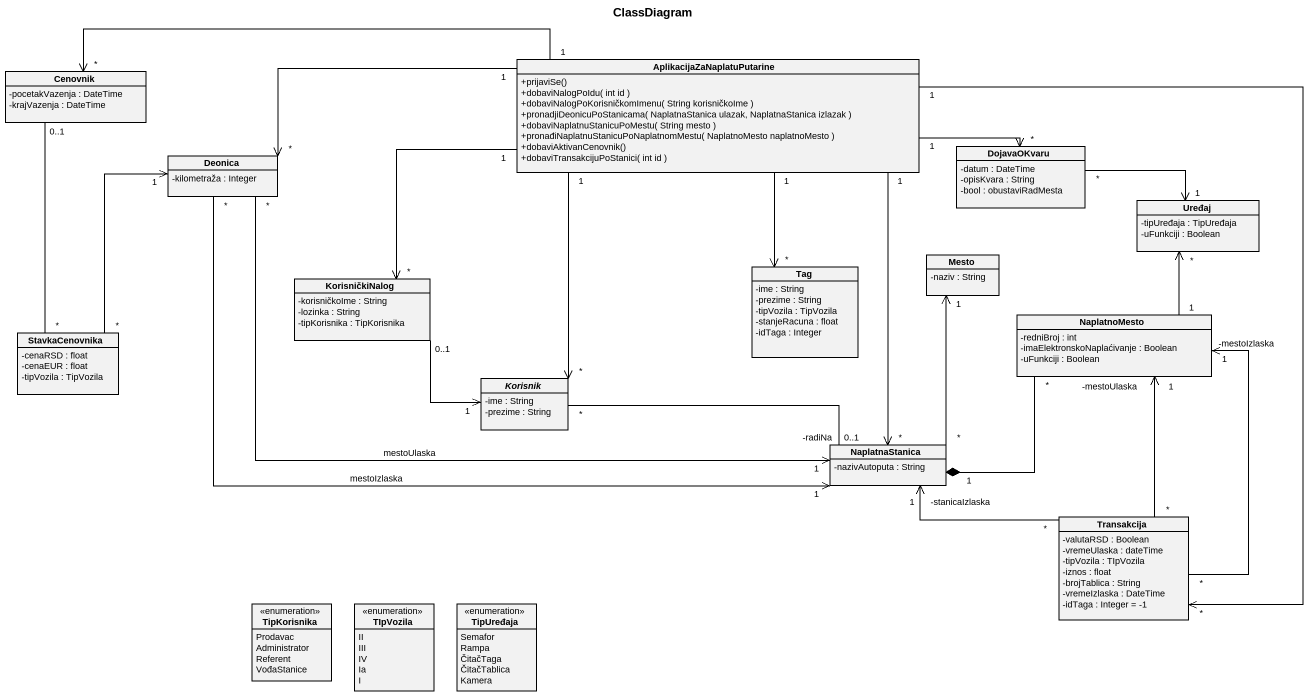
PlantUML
@startuml
title ClassDiagram
hide circle
hide empty members
skinparam classAttributeIconSize 0
class Cenovnik {
  -pocetakVazenja : DateTime
  -krajVazenja : DateTime
}
class AplikacijaZaNaplatuPutarine {
  +prijaviSe()
  +dobaviNalogPoIdu( int id )
  +dobaviNalogPoKorisničkomImenu( String korisničkoIme )
  +pronadjiDeonicuPoStanicama( NaplatnaStanica ulazak, NaplatnaStanica izlazak )
  +dobaviNaplatnuStanicuPoMestu( String mesto )
  +pronađiNaplatnuStanicuPoNaplatnomMestu( NaplatnoMesto naplatnoMesto )
  +dobaviAktivanCenovnik()
  +dobaviTransakcijuPoStanici( int id )
}
class Deonica {
  -kilometraža : Integer
}
class DojavaOKvaru {
  -datum : DateTime
  -opisKvara : String
  -bool : obustaviRadMesta
}
class Uređaj {
  -tipUređaja : TipUređaja
  -uFunkciji : Boolean
}
class KorisničkiNalog {
  -korisničkoIme : String
  -lozinka : String
  -tipKorisnika : TipKorisnika
}
class Tag {
  -ime : String
  -prezime : String
  -tipVozila : TipVozila
  -stanjeRacuna : float
  -idTaga : Integer
}
class Mesto {
  -naziv : String
}
class NaplatnoMesto {
  -redniBroj : int
  -imaElektronskoNaplaćivanje : Boolean
  -uFunkciji : Boolean
}
class StavkaCenovnika {
  -cenaRSD : float
  -cenaEUR : float
  -tipVozila : TipVozila
}
abstract class Korisnik {
  -ime : String
  -prezime : String
}
class NaplatnaStanica {
  -nazivAutoputa : String
}
class Transakcija {
  -valutaRSD : Boolean
  -vremeUlaska : dateTime
  -tipVozila : TIpVozila
  -iznos : float
  -brojTablica : String
  -vremeIzlaska : DateTime
  -idTaga : Integer = -1
}
enum TipKorisnika {
  Prodavac
  Administrator
  Referent
  VođaStanice
}
enum TIpVozila {
  II
  III
  IV
  Ia
  I
}
enum TipUređaja {
  Semafor
  Rampa
  ČitačTaga
  ČitačTablica
  Kamera
}
Cenovnik "0..1" -- "*" StavkaCenovnika
AplikacijaZaNaplatuPutarine "1" -left-> "*" Cenovnik
AplikacijaZaNaplatuPutarine "1" -left-> "*" Deonica
AplikacijaZaNaplatuPutarine "1" -right-> "*" DojavaOKvaru
AplikacijaZaNaplatuPutarine "1" -left-> "*" KorisničkiNalog
AplikacijaZaNaplatuPutarine "1" --> "*" Tag
AplikacijaZaNaplatuPutarine "1" --> "*" Korisnik
AplikacijaZaNaplatuPutarine "1" --> "*" NaplatnaStanica
AplikacijaZaNaplatuPutarine "1" --> "*" Transakcija
Deonica "*" -right-> "1" NaplatnaStanica : mestoIzlaska
Deonica "*" -right-> "1" NaplatnaStanica : mestoUlaska
DojavaOKvaru "*" -right-> "1" Uređaj
KorisničkiNalog "0..1" -right-> "1" Korisnik
NaplatnoMesto "1" -up-> "*" Uređaj
StavkaCenovnika "*" -up-> "1" Deonica
NaplatnaStanica "*" -up-> "1" Mesto
NaplatnaStanica "1" *-right- "*" NaplatnoMesto
NaplatnaStanica "0..1\n-radiNa" -left- "*" Korisnik
Transakcija "*" -up-> "1\n-mestoUlaska" NaplatnoMesto
Transakcija "*" -up-> "-mestoIzlaska\n1" NaplatnoMesto
Transakcija "*" -left-> "1\n-stanicaIzlaska" NaplatnaStanica
@enduml
